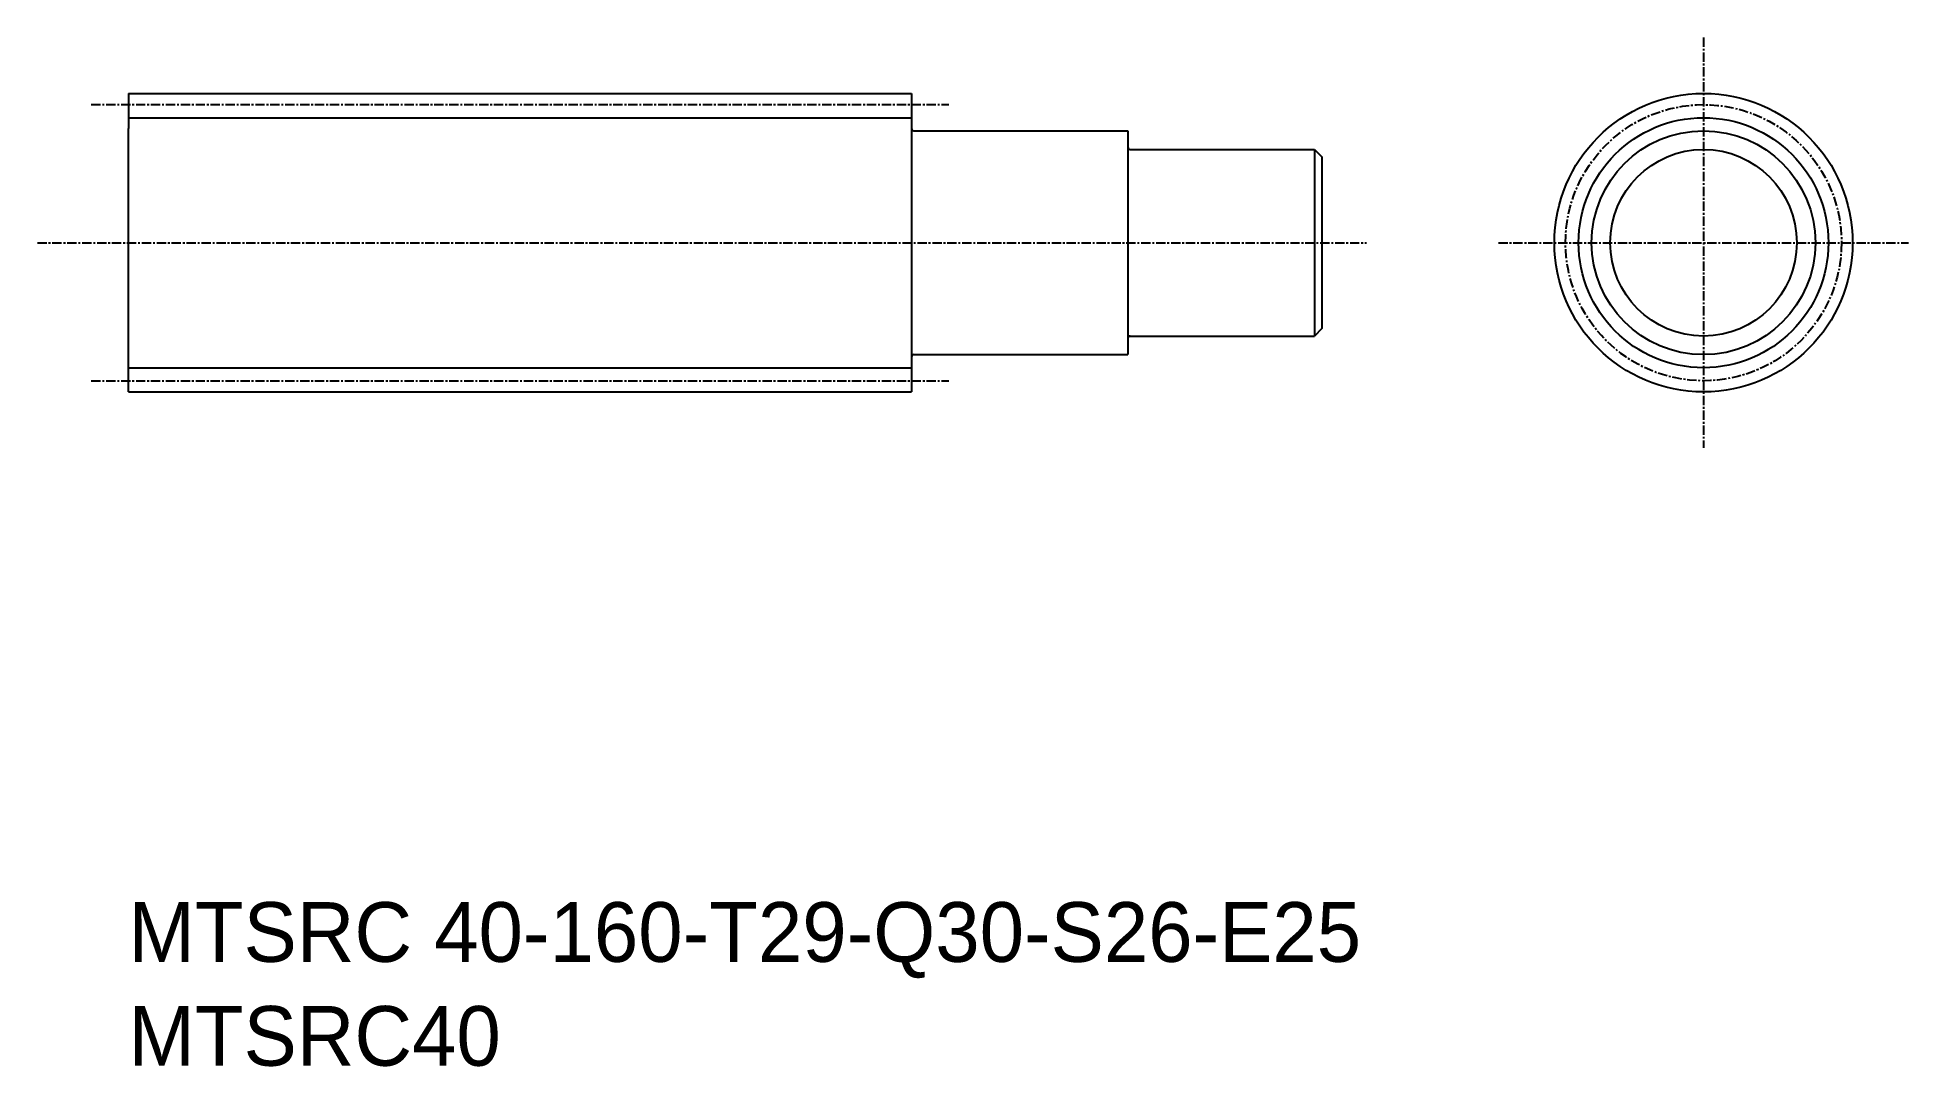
# Model space of a CAD drawing. Extents: x 156 to 406, y 96 to 234.
import ezdxf

# ---------------------------------------------------------------- set-up
doc = ezdxf.new("R2010")
doc.units = 0
doc.linetypes.add('CENTER', pattern=[2, 1.25, -0.25, 0.25, -0.25])
doc.layers.get('0').update_dxf_attribs({"linetype": 'CONTINUOUS'})
doc.layers.add('CENTER', color=1, linetype='CENTER')

msp = doc.modelspace()

# ---------------------------------------------------------------- linework, layer by layer
at = {"color": 7, "linetype": 'CONTINUOUS'}
for p, q in [((167.77, 226.09), (272.77, 226.09)), ((167.77, 226.09), (167.77, 221.39)), ((272.77, 226.09), (272.77, 221.39)), ((167.77, 190.79), (167.77, 221.39)), ((272.77, 221.39), (272.77, 190.79)), ((273.07, 221.09), (301.77, 221.09)), ((301.77, 221.09), (301.77, 191.09)), ((302.07, 218.59), (326.77, 218.59)), ((326.77, 218.59), (326.77, 193.59)), ((326.77, 218.59), (327.77, 217.59)), ((327.77, 217.59), (327.77, 194.59)), ((302.07, 193.59), (326.77, 193.59)), ((327.77, 194.59), (326.77, 193.59)), ((167.77, 186.09), (167.77, 190.79)), ((272.77, 190.79), (272.77, 186.09)), ((273.07, 191.09), (301.77, 191.09)), ((167.77, 186.09), (272.77, 186.09)), ((182.22, 186.09), (182.22, 186.09)), ((196.67, 186.09), (196.67, 186.09))]:
    msp.add_line(p, q, dxfattribs=at)
at = {"color": 3, "linetype": 'CONTINUOUS'}
for p, q in [((167.77, 222.84), (272.77, 222.84)), ((167.77, 189.34), (272.77, 189.34))]:
    msp.add_line(p, q, dxfattribs=at)
at = {"color": 7, "linetype": 'CONTINUOUS'}
for radius in [20, 15, 12.5]:
    msp.add_circle((378.95, 206.09), radius, dxfattribs=at)
at = {"color": 3, "linetype": 'CONTINUOUS'}
msp.add_circle((378.95, 206.09), 16.75, dxfattribs=at)
at = {"color": 7, "linetype": 'CONTINUOUS'}
for centre, start, end in [((273.07, 221.39), 180, 270), ((302.07, 218.89), 180, 270), ((302.07, 193.29), 90, 180), ((273.07, 190.79), 90, 180)]:
    msp.add_arc(centre, 0.3, start, end, dxfattribs=at)
at = {"layer": 'CENTER', "color": 1, "linetype": 'CENTER'}
for p, q in [((378.95, 233.59), (378.95, 178.59)), ((162.77, 224.59), (277.77, 224.59)), ((155.55, 206.09), (333.77, 206.09)), ((351.45, 206.09), (406.45, 206.09)), ((162.77, 187.59), (277.77, 187.59))]:
    msp.add_line(p, q, dxfattribs=at)
msp.add_circle((378.95, 206.09), 18.5, dxfattribs=at)

# ---------------------------------------------------------------- texts
at = {"color": 7, "linetype": 'CONTINUOUS'}
for s, p in [('MTSRC 40-160-T29-Q30-S26-E25', (167.75, 109.73)), ('MTSRC40', (167.75, 95.81))]:
    msp.add_text(s, height=8, dxfattribs=at).set_placement(p)

doc.saveas('drawing.dxf')
